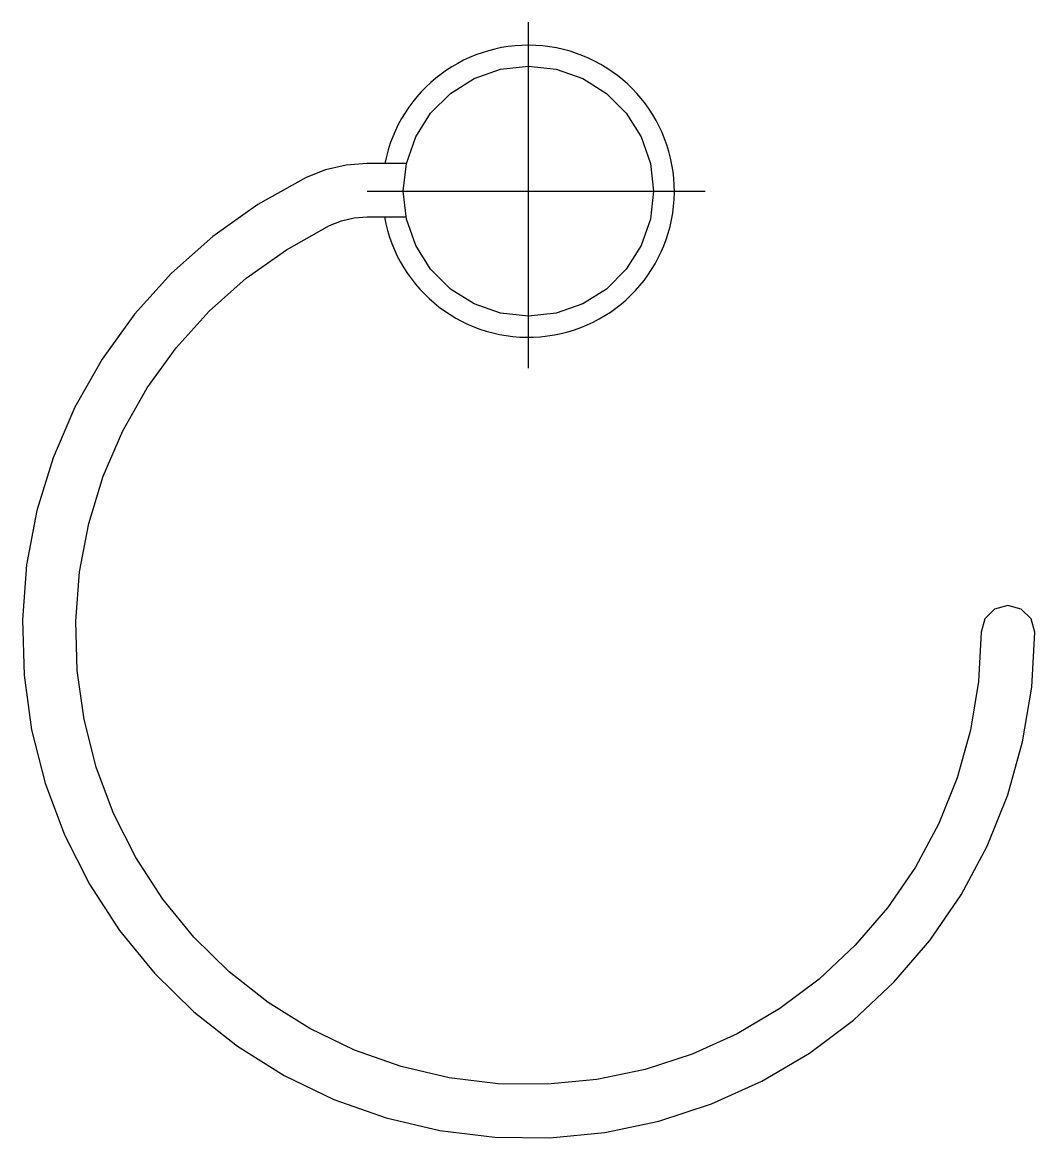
# Model space of a CAD drawing. Extents: x 0.006 to 0.159, y 69.529 to 69.696.
import ezdxf

# ---------------------------------------------------------------- set-up
doc = ezdxf.new("R2010")
doc.units = 0
doc.header["$LTSCALE"] = 0.2
doc.header["$MEASUREMENT"] = 0
doc.linetypes.add('AXES', pattern=[0.54, 0.3, -0.08, 0.08, -0.08])
doc.linetypes.add('CONTINU', pattern=[0])
doc.layers.get('0').update_dxf_attribs({"linetype": 'CONTINUOUS'})
doc.layers.add('DECA_EIXOS', color=5, linetype='AXES')

msp = doc.modelspace()

# ---------------------------------------------------------------- linework, layer by layer
at = {"linetype": 'CONTINU'}
msp.add_lwpolyline([(0.06076, 69.66714, 10.854948), (0.06082, 69.67517)], format="xyb", dxfattribs=at)
for points in [[(0.06359, 69.67099), (0.06406, 69.67518), (0.06546, 69.67916), (0.0677, 69.68273), (0.07068, 69.68571), (0.07425, 69.68795), (0.07823, 69.68935), (0.08242, 69.68982)], [(0.08242, 69.68982), (0.08661, 69.68935), (0.09059, 69.68795), (0.09416, 69.68571), (0.09714, 69.68273), (0.09938, 69.67916), (0.10077, 69.67518), (0.10124, 69.67099)], [(0.05816, 69.67517), (0.055, 69.67493), (0.05191, 69.67422), (0.04896, 69.67305)], [(0.06406, 69.67517), (0.05816, 69.67517)], [(0.04896, 69.67305), (0.04171, 69.66899), (0.03494, 69.66418), (0.02873, 69.65865), (0.02317, 69.65248), (0.01831, 69.64574), (0.01421, 69.63851), (0.01093, 69.63087), (0.00849, 69.62293), (0.00694, 69.61477), (0.00629, 69.60648), (0.00654, 69.59818), (0.00769, 69.58995), (0.00974, 69.5819)], [(0.08242, 69.65217), (0.07823, 69.65264), (0.07425, 69.65403), (0.07068, 69.65627), (0.0677, 69.65925), (0.06546, 69.66282), (0.06406, 69.66681), (0.06359, 69.67099)], [(0.10124, 69.67099), (0.10077, 69.66681), (0.09938, 69.66282), (0.09714, 69.65925), (0.09416, 69.65627), (0.09059, 69.65403), (0.08661, 69.65264), (0.08242, 69.65217)], [(0.05249, 69.66582), (0.05431, 69.66655), (0.05621, 69.66699), (0.05816, 69.66714)], [(0.05816, 69.66714), (0.06402, 69.66714)], [(0.01741, 69.5843), (0.01558, 69.5915), (0.01455, 69.59886), (0.01432, 69.60629), (0.01491, 69.6137), (0.0163, 69.621), (0.01847, 69.62811), (0.02141, 69.63493), (0.02508, 69.6414), (0.02942, 69.64743), (0.0344, 69.65295), (0.03995, 69.65789), (0.04601, 69.6622), (0.05249, 69.66582)], [(0.15455, 69.60865), (0.15254, 69.60811), (0.15107, 69.60664), (0.15053, 69.60463)], [(0.15857, 69.60463), (0.15803, 69.60664), (0.15656, 69.60811), (0.15455, 69.60865)], [(0.15053, 69.60463), (0.15013, 69.59721), (0.14892, 69.58988), (0.14691, 69.58272), (0.14414, 69.57583), (0.14064, 69.56927), (0.13644, 69.56314), (0.13159, 69.5575), (0.12617, 69.55242), (0.12022, 69.54797), (0.11382, 69.54419), (0.10705, 69.54113), (0.09998, 69.53882), (0.09271, 69.5373)], [(0.09392, 69.52935), (0.10205, 69.53106), (0.10995, 69.53363), (0.11752, 69.53705), (0.12468, 69.54128), (0.13133, 69.54626), (0.1374, 69.55194), (0.14281, 69.55824), (0.14751, 69.5651), (0.15143, 69.57243), (0.15452, 69.58014), (0.15676, 69.58814), (0.15812, 69.59634), (0.15857, 69.60463)], [(0.09271, 69.5373), (0.08531, 69.53658), (0.07788, 69.53667), (0.0705, 69.53757), (0.06326, 69.53927), (0.05625, 69.54174), (0.04956, 69.54497), (0.04325, 69.5489), (0.03741, 69.5535), (0.03211, 69.55871), (0.02741, 69.56446), (0.02336, 69.5707), (0.02001, 69.57733), (0.01741, 69.5843)], [(0.00974, 69.5819), (0.01265, 69.57411), (0.01639, 69.56669), (0.02092, 69.55972), (0.02617, 69.55329), (0.0321, 69.54747), (0.03863, 69.54233), (0.04568, 69.53793), (0.05317, 69.53432), (0.061, 69.53155), (0.06909, 69.52965), (0.07734, 69.52865), (0.08565, 69.52855), (0.09392, 69.52935)]]:
    msp.add_lwpolyline(points, dxfattribs=at)
at = {"layer": 'DECA_EIXOS'}
for points in [[(0.08242, 69.64436), (0.08242, 69.69642)], [(0.05816, 69.67099), (0.10901, 69.67099)]]:
    msp.add_lwpolyline(points, dxfattribs=at)

doc.saveas('drawing.dxf')
